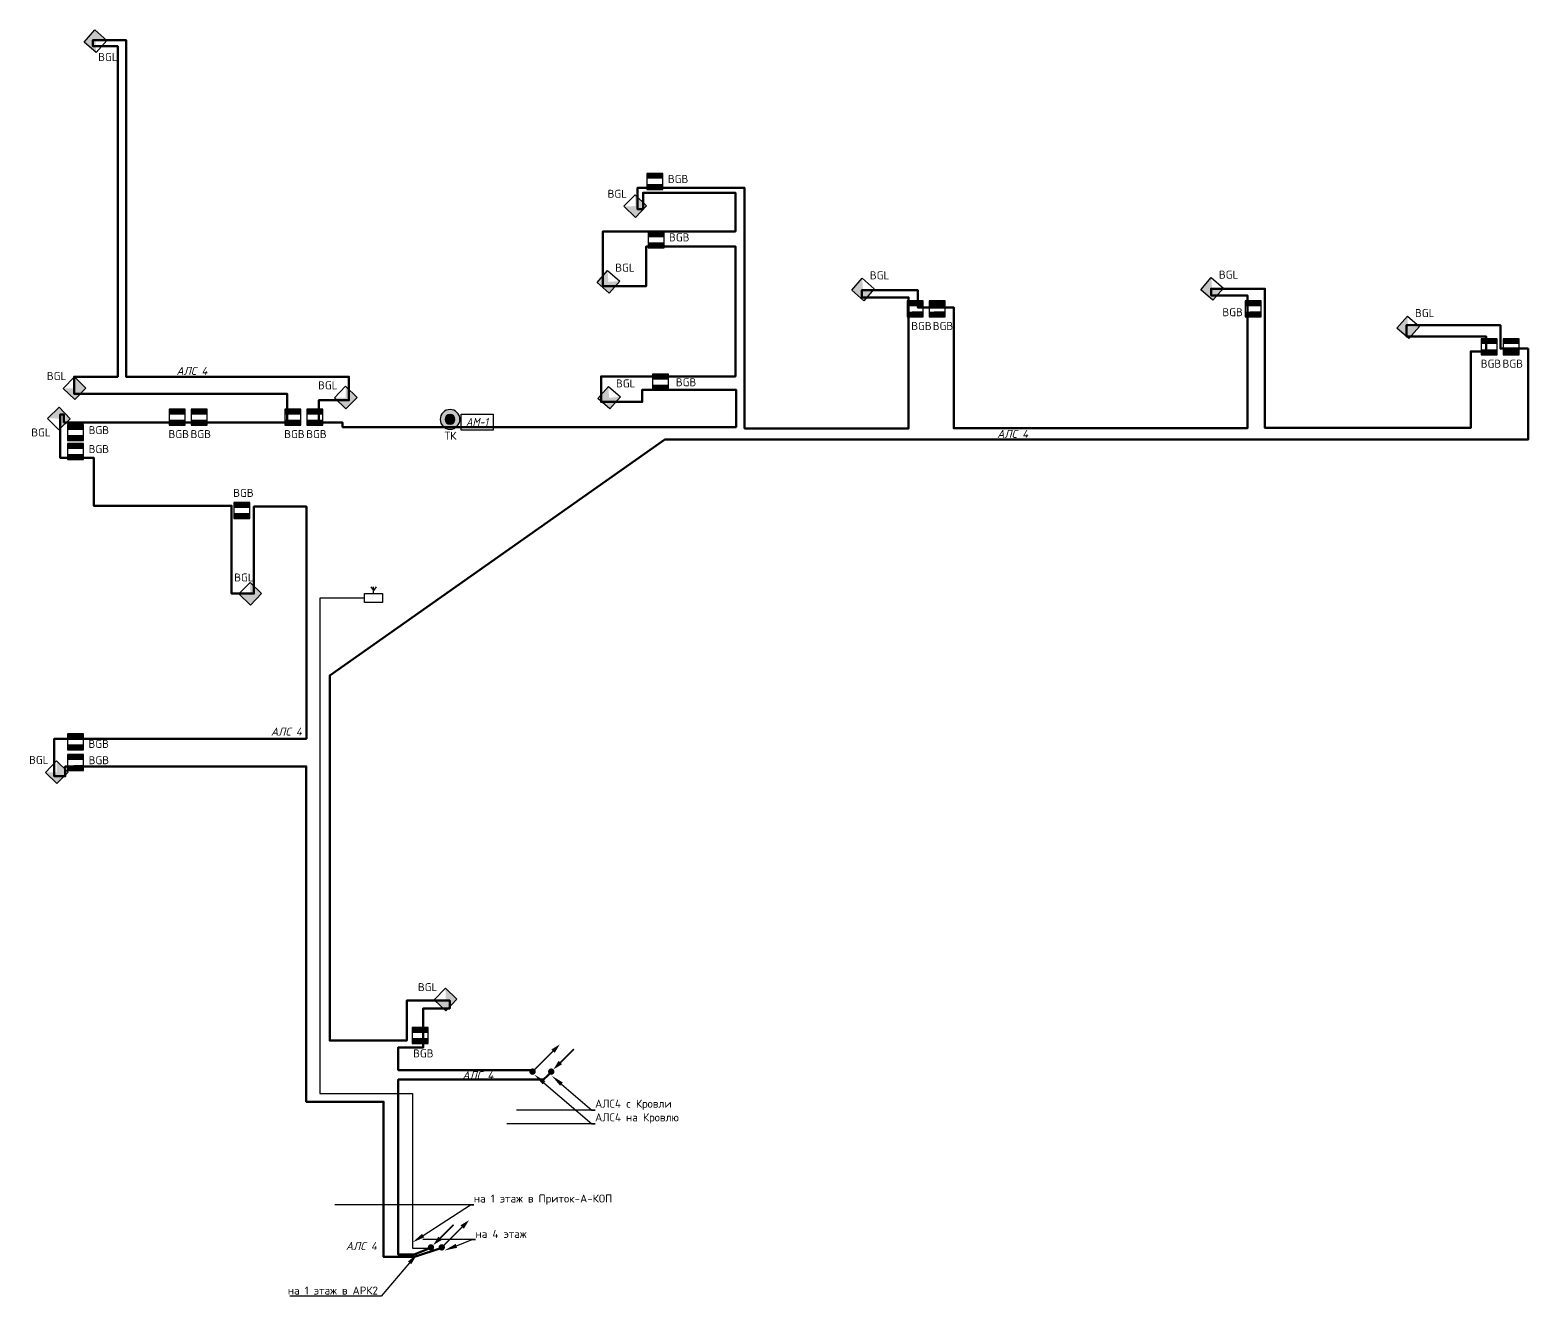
# Model space of a CAD drawing. Header units: millimetres. Extents: x 11019 to 672023, y -45952 to 891139.
# Drawn here: x 324837 to 371641, y 523383 to 562985 of the extents above; entities that cross this region are included whole.
import ezdxf
from ezdxf import colors
from ezdxf.entities.mleader import LeaderData, LeaderLine
from ezdxf.enums import TextEntityAlignment as Align
from ezdxf.math import Vec2, Vec3

# ---------------------------------------------------------------- set-up
doc = ezdxf.new("R2010")
doc.units = ezdxf.units.MM
for name, color, linetype in [('!!ВОК', 30, 'Continuous'), ('003_ОС', 170, 'Continuous'), ('ODG - ПС', 1, 'Continuous'), ('ODG - Текст', 7, 'Continuous'), ('RC-Позиционные_обозначения', 7, 'Continuous')]:
    doc.layers.add(name, color=color, linetype=linetype)
doc.layers.add('ODG - СОТС', color=7, linetype='Continuous', true_color=0xff5800)
for name, color, linetype, lineweight in [('RC-Извещатели_охранные', 5, 'Continuous', 30), ('RC-Прочее_оборудование', 1, 'Continuous', 30), ('АП_АСУ_ОсновнаяТолстая', 7, 'Continuous', 30), ('Кабельные стояки', 7, 'Continuous', 25), ('текст', 7, 'Continuous', 13)]:
    doc.layers.add(name, color=color, linetype=linetype, lineweight=lineweight)
doc.styles.add('DEN', font='isocpeur.ttf', dxfattribs={"height": 300})
doc.styles.add('ISOCPEUR', font='isocpeui.ttf', dxfattribs={"height": 250})
doc.styles.add('KOSTY_STYLE', font='isocpeur.ttf')
doc.styles.add('OlympDesign', font='isocpeur.ttf', dxfattribs={"width": 0.8, "oblique": 10, "height": 250})
doc.styles.add('RubezhCAD', font='isocpeur.ttf', dxfattribs={"width": 0.8})
doc.styles.get("Standard").update_dxf_attribs({"font": 'arial.ttf'})
doc.linetypes.add('ограждение1', pattern='A,0.25,-0.1,[133,ltypeshp.shx,S=0.1,R=0,X=-0.1,Y=0],-0.1,1', length=1.45)

# ---------------------------------------------------------------- blocks, each defined once
blk = doc.blocks.new('*U350')
blk.add_hatch(color=256).paths.add_polyline_path([(-0.71, -0.71, 1), (0.71, 0.71, 1)])
at = {"const_width": 0.5}
blk.add_lwpolyline([(2.83, 2.83), (7.07, 7.07)], dxfattribs=at)
blk.add_lwpolyline([(0.71, 0.71, 0, 1.5, 0), (2.83, 2.83, 2, 2, 0)], format="xyseb")
blk = doc.blocks.new('A$C965ac34c')
at = {"layer": '003_ОС', "color": 3, "lineweight": 30, "ltscale": 100}
for points in [[(197, 489), (280, 376)], [(280, 284), (280, 489)], [(363, 489), (280, 376)]]:
    blk.add_lwpolyline(points, dxfattribs=at)
blk.add_lwpolyline([(0, 284), (560, 284), (560, 0), (0, 0)], close=True, dxfattribs=at)
blk = doc.blocks.new('*U36')
at = {"layer": 'ODG - ПС'}
h = blk.add_hatch(color=20, dxfattribs=at)
h.dxf.hatch_style = 1
h.set_gradient(color1=(255, 88, 0), color2=(255, 96, 10), one_color=1, tint=0.52, name='CYLINDER')
h.paths.add_polyline_path([(75, 0, 1), (-75, 0, 1)])
at = {"layer": 'ODG - СОТС', "lineweight": 30}
h = blk.add_hatch(color=7, dxfattribs=at)
h.dxf.hatch_style = 1
h.set_gradient(color1=(255, 255, 255), one_color=1, tint=1, name='INVCYLINDER')
h.paths.add_polyline_path([(-150, 0, 1), (150, 0, 1)])
h.paths.add_polyline_path([(75, 0, -1), (-75, 0, -1)], flags=16)
for radius in [150, 75]:
    blk.add_circle((0, 0), radius, dxfattribs=at)
at = {"layer": 'ODG - Текст', "style": 'OlympDesign', "oblique": 15, "width": 0.8}
blk.add_attdef('НОМЕР', text='', height=250, dxfattribs=at).set_placement((0, 325), align=Align.MIDDLE_CENTER)
blk = doc.blocks.new('RC-UGO-AM-01')
blk.add_wipeout([(-4.99, 2.5), (4.99, 2.5), (4.99, -2.5), (-4.99, -2.49)])
blk.add_point((0, 0))
blk.add_wipeout([(4.99, 2.5), (4.99, -2.5), (-4.99, -2.5), (-4.99, 2.5)])
blk.add_wipeout([(-4.99, -2.5), (-4.99, 2.5), (4.99, 2.5), (4.99, -2.5)])
blk.add_lwpolyline([(-4.99, 2.5), (4.99, 2.5), (4.99, -2.5), (-4.99, -2.5), (-4.99, 2.5)], close=True)
blk.add_lwpolyline([(-4.99, 2.5), (-4.99, 2.5)])
blk.add_lwpolyline([(-4.99, 2.5), (-4.99, 2.5)])
at = {"ltscale": 100, "style": 'ISOCPEUR', "width": 0.9}
blk.add_text('АМ-1', height=2.5, dxfattribs=at).set_placement((0, 0), align=Align.MIDDLE)
blk.add_attdef('PSTN', text='', height=2.5).set_placement((2.32, 2.4), align=Align.BOTTOM_LEFT)
blk = doc.blocks.new('RC-UGO-IOM-02')
at = {"layer": 'RC-Извещатели_охранные'}
blk.add_point((0, 0), dxfattribs=at)
blk.add_wipeout([(2.5, -2.5), (2.5, 2.5), (-2.5, 2.5), (-2.5, -2.5)]).dxf.layer = 'RC-Извещатели_охранные'
blk.add_wipeout([(-2.5, -2.5), (-2.5, 2.5), (2.5, 2.5), (2.5, -2.5)]).dxf.layer = 'RC-Извещатели_охранные'
h = blk.add_hatch(color=256, dxfattribs=at)
h.dxf.hatch_style = 1
h.paths.add_polyline_path([(2.5, 0.8), (2.5, 2.51), (-2.5, 2.5), (-2.5, 0.8)])
h = blk.add_hatch(color=256, dxfattribs=at)
h.dxf.hatch_style = 1
h.paths.add_polyline_path([(2.5, -2.5), (2.5, -0.79), (-2.5, -0.8), (-2.5, -2.5)])
blk.add_lwpolyline([(-2.5, -2.5), (2.5, -2.5), (2.5, 2.5), (-2.5, 2.5)], close=True, dxfattribs=at)
blk.add_attdef('PSTN', text='', height=2.5, dxfattribs=at).set_placement((0.98, 2.6), align=Align.BOTTOM_LEFT)
blk = doc.blocks.new('RC-UGO-IOPO-02')
blk.add_wipeout([(2.5, -2.5), (2.5, 2.5), (-2.5, 2.5), (-2.5, -2.5)])
blk.add_wipeout([(-2.5, -2.5), (-2.5, 2.5), (2.5, 2.5), (2.5, -2.5)])
h = blk.add_hatch(color=256)
h.dxf.hatch_style = 1
h.paths.add_polyline_path([(2.5, -2.5), (0, 0), (2.5, 2.5), (-2.5, 2.5), (-2.5, -2.5)])
blk.add_lwpolyline([(-2.5, -2.5), (2.5, -2.5), (2.5, 2.5), (-2.5, 2.5)], close=True)
blk.add_attdef('PSTN', text='', height=2.5).set_placement((0.98, 2.6), align=Align.BOTTOM_LEFT)
blk = doc.blocks.new('*U332')
blk.add_hatch(color=256).paths.add_polyline_path([(-0.71, -0.71, 1), (0.71, 0.71, 1)])
blk.add_lwpolyline([(8.5, 8.5, 0, 1.5, 0), (6.38, 6.38, 2, 2, 0)], format="xyseb")
at = {"const_width": 0.5}
blk.add_lwpolyline([(0.5, 0.5), (6.38, 6.38)], dxfattribs=at)

msp = doc.modelspace()

# ---------------------------------------------------------------- linework, layer by layer
at = {"layer": '!!ВОК', "color": 3, "linetype": 'ограждение1', "lineweight": 50, "ltscale": 500}
msp.add_lwpolyline([(337366, 524922), (336844, 524710), (336346, 524710), (336346, 530177), (340885, 530177), (341147, 530430)], dxfattribs=at)
at = {"color": 4, "ltscale": 100}
msp.add_lwpolyline([(335287, 545228), (333896, 545228), (333896, 529749), (336786, 529749), (336786, 524910), (337393, 524910)], dxfattribs=at)

# ---------------------------------------------------------------- block references
at = {"color": 5, "lineweight": 30, "xscale": -2.054613688905472, "yscale": 2.054613688905472, "zscale": 2.054613688905472, "rotation": 180}
msp.add_blockref('*U36', (337961, 550813), dxfattribs=at)
msp.add_blockref('A$C965ac34c', (335287, 545086))
at = {"layer": 'RC-Извещатели_охранные', "lineweight": 30, "ltscale": 30}
ref = msp.add_blockref('RC-UGO-IOPO-02', (326885, 562632), dxfattribs=dict(at, xscale=-100.0000000000001, yscale=100.0000000000001, zscale=100, rotation=139.0647333239368))
ref.add_attrib('PSTN', 'BGL', dxfattribs={"layer": 'RC-Позиционные_обозначения', "height": 250, "style": 'RubezhCAD'}).set_placement((327272, 561940), align=Align.BOTTOM_CENTER)
at = {"layer": 'RC-Извещатели_охранные', "color": 1, "lineweight": 30, "ltscale": 30}
ref = msp.add_blockref('RC-UGO-IOM-02', (344363, 558252), dxfattribs=dict(at, xscale=100, yscale=100, zscale=100))
ref.add_attrib('PSTN', 'BGB', (344769, 558202), dxfattribs={"layer": 'RC-Позиционные_обозначения', "height": 250, "style": 'RubezhCAD'})
ref = msp.add_blockref('RC-UGO-IOM-02', (344398, 556428), dxfattribs=dict(at, xscale=100, yscale=100, zscale=100))
ref.add_attrib('PSTN', 'BGB', (344804, 556378), dxfattribs={"layer": 'RC-Позиционные_обозначения', "height": 250, "style": 'RubezhCAD'})
at = {"layer": 'RC-Извещатели_охранные', "lineweight": 30, "ltscale": 30}
ref = msp.add_blockref('RC-UGO-IOPO-02', (342909, 555111), dxfattribs=dict(at, xscale=-100.0000000000001, yscale=100, zscale=100, rotation=228.9080370352327))
ref.add_attrib('PSTN', 'BGL', dxfattribs={"layer": 'RC-Позиционные_обозначения', "height": 250, "style": 'RubezhCAD'}).set_placement((343427, 555356), align=Align.BOTTOM_CENTER)
ref = msp.add_blockref('RC-UGO-IOPO-02', (350862, 554871), dxfattribs=dict(at, xscale=-100.0000000000001, yscale=100, zscale=100, rotation=228.9080370352327))
ref.add_attrib('PSTN', 'BGL', dxfattribs={"layer": 'RC-Позиционные_обозначения', "height": 250, "style": 'RubezhCAD'}).set_placement((351381, 555116), align=Align.BOTTOM_CENTER)
at = {"layer": 'RC-Извещатели_охранные', "color": 1, "lineweight": 30, "ltscale": 30}
ref = msp.add_blockref('RC-UGO-IOM-02', (352489, 554265), dxfattribs=dict(at, xscale=100, yscale=100, zscale=100))
ref.add_attrib('PSTN', 'BGB', (352372, 553607), dxfattribs={"layer": 'RC-Позиционные_обозначения', "height": 250, "style": 'RubezhCAD'})
ref = msp.add_blockref('RC-UGO-IOM-02', (363051, 554265), dxfattribs=dict(at, xscale=100, yscale=100, zscale=100))
ref.add_attrib('PSTN', 'BGB', (362092, 554038), dxfattribs={"layer": 'RC-Позиционные_обозначения', "height": 250, "style": 'RubezhCAD'})
at = {"layer": 'RC-Извещатели_охранные', "lineweight": 30, "ltscale": 30}
ref = msp.add_blockref('RC-UGO-IOPO-02', (367895, 553691), dxfattribs=dict(at, xscale=-100.0000000000001, yscale=100, zscale=100, rotation=228.9080370352327))
ref.add_attrib('PSTN', 'BGL', dxfattribs={"layer": 'RC-Позиционные_обозначения', "height": 250, "style": 'RubezhCAD'}).set_placement((368413, 553937), align=Align.BOTTOM_CENTER)
at = {"layer": 'RC-Извещатели_охранные', "color": 1, "lineweight": 30, "ltscale": 30}
ref = msp.add_blockref('RC-UGO-IOM-02', (370428, 553086), dxfattribs=dict(at, xscale=100, yscale=100, zscale=100))
ref.add_attrib('PSTN', 'BGB', (370164, 552429), dxfattribs={"layer": 'RC-Позиционные_обозначения', "height": 250, "style": 'RubezhCAD'})
at = {"layer": 'RC-Извещатели_охранные', "lineweight": 30, "ltscale": 30}
ref = msp.add_blockref('RC-UGO-IOPO-02', (326231, 551785), dxfattribs=dict(at, xscale=-100, yscale=100, zscale=100, rotation=315.9947939755152))
ref.add_attrib('PSTN', 'BGL', dxfattribs={"layer": 'RC-Позиционные_обозначения', "height": 250, "style": 'RubezhCAD'}).set_placement((325669, 551969), align=Align.BOTTOM_CENTER)
ref = msp.add_blockref('RC-UGO-IOPO-02', (342932, 551491), dxfattribs=dict(at, xscale=-100.0000000000001, yscale=100, zscale=100, rotation=228.9080370352327))
ref.add_attrib('PSTN', 'BGL', dxfattribs={"layer": 'RC-Позиционные_обозначения', "height": 250, "style": 'RubezhCAD'}).set_placement((343450, 551737), align=Align.BOTTOM_CENTER)
at = {"layer": 'RC-Извещатели_охранные', "color": 1, "lineweight": 30, "ltscale": 30}
ref = msp.add_blockref('RC-UGO-IOM-02', (344532, 551974), dxfattribs=dict(at, xscale=100, yscale=100, zscale=100))
ref.add_attrib('PSTN', 'BGB', (345017, 551849), dxfattribs={"layer": 'RC-Позиционные_обозначения', "height": 250, "style": 'RubezhCAD'})
ref = msp.add_blockref('RC-UGO-IOM-02', (329432, 550885), dxfattribs=dict(at, xscale=100, yscale=100, zscale=100))
ref.add_attrib('PSTN', 'BGB', (329168, 550228), dxfattribs={"layer": 'RC-Позиционные_обозначения', "height": 250, "style": 'RubezhCAD'})
ref = msp.add_blockref('RC-UGO-IOM-02', (333045, 550885), dxfattribs=dict(at, xscale=100, yscale=100, zscale=100))
ref.add_attrib('PSTN', 'BGB', (332781, 550228), dxfattribs={"layer": 'RC-Позиционные_обозначения', "height": 250, "style": 'RubezhCAD'})
ref = msp.add_blockref('RC-UGO-IOM-02', (326265, 549810), dxfattribs=dict(at, xscale=100, yscale=100, zscale=100))
ref.add_attrib('PSTN', 'BGB', (326671, 549760), dxfattribs={"layer": 'RC-Позиционные_обозначения', "height": 250, "style": 'RubezhCAD'})
ref = msp.add_blockref('RC-UGO-IOM-02', (331453, 547965), dxfattribs=dict(at, xscale=100, yscale=100, zscale=100))
ref.add_attrib('PSTN', 'BGB', (331188, 548391), dxfattribs={"layer": 'RC-Позиционные_обозначения', "height": 250, "style": 'RubezhCAD'})
at = {"layer": 'RC-Извещатели_охранные', "lineweight": 30, "ltscale": 30}
ref = msp.add_blockref('RC-UGO-IOPO-02', (331719, 545364), dxfattribs=dict(at, xscale=-100, yscale=100, zscale=100, rotation=315.9947939755152))
ref.add_attrib('PSTN', 'BGL', dxfattribs={"layer": 'RC-Позиционные_обозначения', "height": 250, "style": 'RubezhCAD'}).set_placement((331521, 545672), align=Align.BOTTOM_CENTER)
at = {"layer": 'RC-Извещатели_охранные', "color": 1, "lineweight": 30, "ltscale": 30}
ref = msp.add_blockref('RC-UGO-IOM-02', (326265, 540086), dxfattribs=dict(at, xscale=100, yscale=100, zscale=100))
ref.add_attrib('PSTN', 'BGB', (326671, 540036), dxfattribs={"layer": 'RC-Позиционные_обозначения', "height": 250, "style": 'RubezhCAD'})
at = {"layer": 'Кабельные стояки', "color": 5, "xscale": 100, "yscale": 100, "zscale": 100}
for name, p in [('*U332', (340539, 530428)), ('*U350', (341123, 530428)), ('*U350', (337365, 524935)), ('*U332', (337703, 524935))]:
    msp.add_blockref(name, p, dxfattribs=at)

# ---------------------------------------------------------------- texts
at = {"color": 7, "lineweight": 30, "ltscale": 100, "char_height": 250, "width": 1074.44, "attachment_point": 1, "style": 'ISOCPEUR'}
for insert in [(329413, 552454), (355054, 550486), (332366, 541181), (338345, 530442), (334707, 525103)]:
    msp.add_mtext('{\\C256;АЛС 4}', dxfattribs=dict(at, insert=insert))
at = {"layer": 'текст', "color": 7, "insert": (337973, 550303), "char_height": 250, "width": 511.65, "attachment_point": 5, "style": 'DEN'}
msp.add_mtext('ТК', dxfattribs=at)

# ---------------------------------------------------------------- leaders
at = {"layer": 'АП_АСУ_ОсновнаяТолстая'}
ml = msp.add_multileader_mtext('Standard', dxfattribs=at)
ml.set_content('АЛС4 на Кровлю', color=256, style='KOSTY_STYLE')
ml.set_leader_properties()
ml.build(insert=Vec2(0, 0))
ml.multileader.update_dxf_attribs({"text_left_attachment_type": 6, "text_right_attachment_type": 6, "dogleg_length": 100, "arrow_head_size": 400})
ctx = ml.context
ctx.base_point, ctx.char_height, ctx.arrow_head_size, ctx.landing_gap_size, ctx.plane_origin = Vec3(342493, 528799, 0), 250, 400, 0, Vec3(351459, 517197, 0)
ctx.left_attachment, ctx.right_attachment = 6, 6
notes = []
notes.append((ctx, [(1, (1, 1, 0), (342393, 528799, 0), (1, 0), 100, [(0, [(340592, 530339, 0)], 0, [])])]))
ctx.mtext.insert, ctx.mtext.width, ctx.mtext.flow_direction = Vec3(342493, 529124, 0), 4570.65, 5
ml = msp.add_multileader_mtext('Standard', dxfattribs=at)
ml.set_content('АЛС4 c Кровли', color=256, style='KOSTY_STYLE')
ml.set_leader_properties()
ml.build(insert=Vec2(0, 0))
ml.multileader.update_dxf_attribs({"text_left_attachment_type": 6, "text_right_attachment_type": 6, "dogleg_length": 100, "arrow_head_size": 400})
ctx = ml.context
ctx.base_point, ctx.char_height, ctx.arrow_head_size, ctx.landing_gap_size, ctx.plane_origin = Vec3(342493, 529226, 0), 250, 400, 0, Vec3(351459, 517624, 0)
ctx.left_attachment, ctx.right_attachment = 6, 6
notes.append((ctx, [(1, (1, 1, 0), (342393, 529226, 0), (1, 0), 100, [(0, [(341139, 530299, 0)], 0, [])])]))
ctx.mtext.insert, ctx.mtext.width, ctx.mtext.flow_direction = Vec3(342493, 529551, 0), 4570.65, 5
ml = msp.add_multileader_mtext('Standard', dxfattribs=at)
ml.set_content('на 1 этаж в Приток-А-КОП', color=256, style='KOSTY_STYLE')
ml.set_leader_properties()
ml.build(insert=Vec2(0, 0))
ml.multileader.update_dxf_attribs({"text_left_attachment_type": 6, "text_right_attachment_type": 6, "dogleg_length": 100, "arrow_head_size": 400})
ctx = ml.context
ctx.base_point, ctx.char_height, ctx.arrow_head_size, ctx.landing_gap_size, ctx.plane_origin = Vec3(338705, 526262, 0), 250, 400, 0, Vec3(347848, 516177, 0)
ctx.left_attachment, ctx.right_attachment = 6, 6
notes.append((ctx, [(1, (1, 1, 0), (338605, 526262, 0), (1, 0), 100, [(0, [(336786, 525088, 0)], 0, [])])]))
ctx.mtext.insert, ctx.mtext.width, ctx.mtext.flow_direction = Vec3(338705, 526587, 0), 4570.65, 5
ml = msp.add_multileader_mtext('Standard', dxfattribs=at)
ml.set_content('на 4 этаж ', color=256, style='KOSTY_STYLE')
ml.set_leader_properties()
ml.build(insert=Vec2(0, 0))
ml.multileader.update_dxf_attribs({"text_left_attachment_type": 6, "text_right_attachment_type": 6, "dogleg_length": 100, "arrow_head_size": 400})
ctx = ml.context
ctx.base_point, ctx.char_height, ctx.arrow_head_size, ctx.landing_gap_size, ctx.plane_origin = Vec3(338758, 525181, 0), 250, 400, 0, Vec3(348169, 512772, 0)
ctx.left_attachment, ctx.right_attachment = 6, 6
notes.append((ctx, [(1, (1, 1, 0), (338658, 525181, 0), (1, 0), 100, [(0, [(337788, 524838, 0)], 0, [])])]))
ctx.mtext.insert, ctx.mtext.width, ctx.mtext.flow_direction = Vec3(338758, 525481, 0), 4570.65, 5
ml = msp.add_multileader_mtext('Standard', dxfattribs=at)
ml.set_content('на 1 этаж в АРК2', color=256, style='KOSTY_STYLE')
ml.set_leader_properties()
ml.build(insert=Vec2(0, 0))
ml.multileader.update_dxf_attribs({"text_left_attachment_type": 6, "text_right_attachment_type": 6, "dogleg_length": 100, "arrow_head_size": 400})
ctx = ml.context
ctx.base_point, ctx.char_height, ctx.arrow_head_size, ctx.landing_gap_size, ctx.plane_origin = Vec3(332859, 523411, 0), 250, 400, 0, Vec3(342413, 513154, 0)
ctx.left_attachment, ctx.right_attachment, ctx.text_align_type = 6, 6, 2
notes.append((ctx, [(0, (1, 1, 0), (335809, 523411, 0), (-1, 0), 100, [(0, [(336959, 524756, 0)], 0, [])])]))
ctx.mtext.insert, ctx.mtext.width, ctx.mtext.alignment, ctx.mtext.flow_direction = Vec3(335709, 523711, 0), 4570.65, 3, 5
for ctx, leaders in notes:
    for number, flags, end, landing, length, lines in leaders:
        leader = LeaderData()
        leader.index, (leader.has_last_leader_line, leader.has_dogleg_vector, leader.attachment_direction) = number, flags
        leader.last_leader_point, leader.dogleg_vector, leader.dogleg_length = Vec3(end), Vec3(landing), length
        for number, points, colour, breaks in lines:
            line = LeaderLine()
            line.index, line.vertices, line.color, line.breaks = number, Vec3.list(points), colors.encode_raw_color(colour), breaks
            leader.lines.append(line)
        ctx.leaders.append(leader)

# ---------------------------------------------------------------- next in the draw order: block references
at = {"layer": 'RC-Извещатели_охранные', "lineweight": 30, "ltscale": 30}
ref = msp.add_blockref('RC-UGO-IOPO-02', (343749, 557479), dxfattribs=dict(at, xscale=-100, yscale=100, zscale=100, rotation=315.9947939755152))
ref.add_attrib('PSTN', 'BGL', dxfattribs={"layer": 'RC-Позиционные_обозначения', "height": 250, "style": 'RubezhCAD'}).set_placement((343188, 557663), align=Align.BOTTOM_CENTER)
ref = msp.add_blockref('RC-UGO-IOPO-02', (361769, 554891), dxfattribs=dict(at, xscale=-100.0000000000001, yscale=100, zscale=100, rotation=228.9080370352327))
ref.add_attrib('PSTN', 'BGL', dxfattribs={"layer": 'RC-Позиционные_обозначения', "height": 250, "style": 'RubezhCAD'}).set_placement((362287, 555137), align=Align.BOTTOM_CENTER)
at = {"layer": 'RC-Извещатели_охранные', "color": 1, "lineweight": 30, "ltscale": 30}
ref = msp.add_blockref('RC-UGO-IOM-02', (353176, 554265), dxfattribs=dict(at, xscale=100, yscale=100, zscale=100))
ref.add_attrib('PSTN', 'BGB', (353044, 553607), dxfattribs={"layer": 'RC-Позиционные_обозначения', "height": 250, "style": 'RubezhCAD'})
ref = msp.add_blockref('RC-UGO-IOM-02', (371110, 553086), dxfattribs=dict(at, xscale=100, yscale=100, zscale=100))
ref.add_attrib('PSTN', 'BGB', (370845, 552429), dxfattribs={"layer": 'RC-Позиционные_обозначения', "height": 250, "style": 'RubezhCAD'})
ref = msp.add_blockref('RC-UGO-IOM-02', (330122, 550885), dxfattribs=dict(at, xscale=100, yscale=100, zscale=100))
ref.add_attrib('PSTN', 'BGB', (329857, 550228), dxfattribs={"layer": 'RC-Позиционные_обозначения', "height": 250, "style": 'RubezhCAD'})
ref = msp.add_blockref('RC-UGO-IOM-02', (333735, 550885), dxfattribs=dict(at, xscale=100, yscale=100, zscale=100))
ref.add_attrib('PSTN', 'BGB', (333470, 550228), dxfattribs={"layer": 'RC-Позиционные_обозначения', "height": 250, "style": 'RubezhCAD'})
ref = msp.add_blockref('RC-UGO-IOM-02', (326265, 550402), dxfattribs=dict(at, xscale=100, yscale=100, zscale=100))
ref.add_attrib('PSTN', 'BGB', (326671, 550352), dxfattribs={"layer": 'RC-Позиционные_обозначения', "height": 250, "style": 'RubezhCAD'})
ref = msp.add_blockref('RC-UGO-IOM-02', (326265, 540734), dxfattribs=dict(at, xscale=100, yscale=100, zscale=100))
ref.add_attrib('PSTN', 'BGB', (326666, 540546), dxfattribs={"layer": 'RC-Позиционные_обозначения', "height": 250, "style": 'RubezhCAD'})
at = {"layer": 'RC-Извещатели_охранные', "lineweight": 30, "ltscale": 30}
ref = msp.add_blockref('RC-UGO-IOPO-02', (337824, 532683), dxfattribs=dict(at, xscale=-100, yscale=100, zscale=100, rotation=315.9947939755152))
ref.add_attrib('PSTN', 'BGL', dxfattribs={"layer": 'RC-Позиционные_обозначения', "height": 250, "style": 'RubezhCAD'}).set_placement((337262, 532868), align=Align.BOTTOM_CENTER)
at = {"layer": 'RC-Извещатели_охранные', "color": 1, "lineweight": 30, "ltscale": 30}
ref = msp.add_blockref('RC-UGO-IOM-02', (337029, 531557), dxfattribs=dict(at, xscale=100, yscale=100, zscale=100))
ref.add_attrib('PSTN', 'BGB', (336808, 530873), dxfattribs={"layer": 'RC-Позиционные_обозначения', "height": 250, "style": 'RubezhCAD'})
at = {"layer": 'RC-Прочее_оборудование', "lineweight": 30, "ltscale": 30, "xscale": 100, "yscale": 100, "zscale": 100}
msp.add_blockref('RC-UGO-AM-01', (338806, 550731), dxfattribs=at)

# ---------------------------------------------------------------- next in the draw order: block references
at = {"layer": 'RC-Извещатели_охранные', "lineweight": 30, "ltscale": 30}
ref = msp.add_blockref('RC-UGO-IOPO-02', (334704, 551495), dxfattribs=dict(at, xscale=-100, yscale=100, zscale=100, rotation=315.9947939755152))
ref.add_attrib('PSTN', 'BGL', dxfattribs={"layer": 'RC-Позиционные_обозначения', "height": 250, "style": 'RubezhCAD'}).set_placement((334142, 551679), align=Align.BOTTOM_CENTER)
ref = msp.add_blockref('RC-UGO-IOPO-02', (325744, 550839), dxfattribs=dict(at, xscale=100, yscale=100, zscale=100, rotation=224.0052060244849))
ref.add_attrib('PSTN', 'BGL', dxfattribs={"layer": 'RC-Позиционные_обозначения', "height": 250, "style": 'RubezhCAD'}).set_placement((325182, 550205), align=Align.BOTTOM_CENTER)
ref = msp.add_blockref('RC-UGO-IOPO-02', (325675, 539784), dxfattribs=dict(at, xscale=-100, yscale=100, zscale=100, rotation=315.9947939755152))
ref.add_attrib('PSTN', 'BGL', dxfattribs={"layer": 'RC-Позиционные_обозначения', "height": 250, "style": 'RubezhCAD'}).set_placement((325113, 539969), align=Align.BOTTOM_CENTER)

# ---------------------------------------------------------------- next in the draw order: linework, layer by layer
at = {"layer": '!!ВОК', "color": 3, "linetype": 'ограждение1', "lineweight": 50, "ltscale": 500}
msp.add_lwpolyline([(340589, 530478), (336346, 530478), (336346, 531185), (337125, 531185), (337125, 532405), (337951, 532405), (337951, 532647), (336609, 532647), (336609, 531400), (334201, 531400), (334201, 542807), (344672, 550183), (371641, 550183), (371641, 553025), (370777, 553025), (370777, 553756), (367839, 553756), (367839, 553407), (370330, 553407), (370330, 552938), (369849, 552938), (369849, 550547), (363422, 550547), (363422, 554895), (361740, 554895), (361740, 554687), (362871, 554687), (362871, 550539), (353700, 550539), (353700, 554315), (352574, 554315), (352574, 554855), (350830, 554855), (350830, 554624), (352287, 554624), (352287, 550533), (347162, 550533), (347162, 558050), (343815, 558050), (343815, 557385), (343993, 557385), (343993, 557895), (346876, 557895), (346876, 556686), (342738, 556686), (342738, 554979), (344091, 554979), (344091, 556221), (346875, 556221), (346875, 552159), (342682, 552159), (342682, 551362), (343969, 551362), (343969, 551738), (346897, 551738), (346897, 550575), (334603, 550575), (334603, 550715), (333858, 550715), (333858, 551413), (334803, 551413), (334803, 552146), (327843, 552146), (327843, 562668), (326806, 562668), (326806, 562473), (327580, 562473), (327580, 552146), (326216, 552146), (326216, 551616), (332870, 551616), (332870, 550720), (325899, 550720), (325899, 550964), (325776, 550964), (325776, 549617), (326832, 549617), (326832, 548112), (331135, 548112), (331135, 545370), (331835, 545370), (331835, 548089), (333472, 548089), (333472, 540833), (325597, 540833), (325597, 539662), (325938, 539662), (325938, 539968), (333471, 539968), (333471, 529485), (335885, 529485), (335885, 524638), (336851, 524638), (337709, 524922)], dxfattribs=at)

doc.saveas('drawing.dxf')
